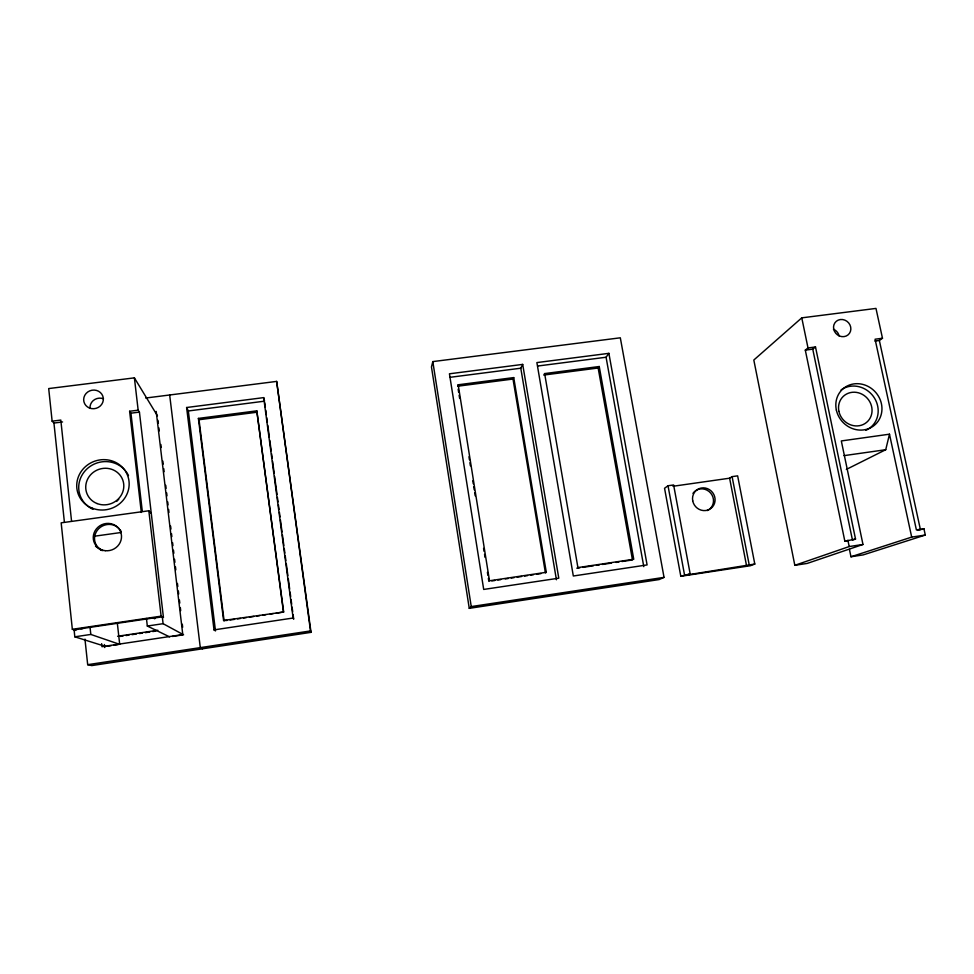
<?xml version="1.0" encoding="UTF-8"?>
<svg xmlns="http://www.w3.org/2000/svg" width="974" height="974" viewBox="0 0 974 974"><rect width="100%" height="100%" fill="white"/><g stroke="black" fill="none" stroke-linecap="round" stroke-linejoin="round"><path stroke-width="1.46" d="M846.345 469.419L885.731 449.72L889.481 434.185L841.317 440.942L862.976 544.466L807.202 563.422L794.821 565.31L753.815 360.027L801.772 317.853L875.979 308.417L882.481 338.246L879.352 340.462L874.944 341.046M432.809 361.598L431.47 366.979L469.261 608.348L659.167 579.554L664.037 577.375L620.316 337.808L432.809 361.598L471.246 606.583L469.261 608.348M458.182 384.779L457.695 386.215L513.006 379.044L513.724 377.583L458.182 384.779L489.496 580.772L546.304 572.298L513.724 377.583M556.422 579.749L520.786 368.209L522.697 364.398L449.44 373.797L483.701 589.44L558.784 578.179L522.697 364.398M544.636 373.578L543.784 375.051L598.158 368.014L599.241 366.516L544.636 373.578L577.911 567.586L576.888 568.256L579.895 567.805M643.79 566.637L606.072 357.239L608.884 353.343L536.881 362.584L573.321 575.999L647.089 564.932L608.884 353.343M848.658 540.692L844.86 541.264L805.303 350.129L808.006 347.949L815.506 346.975L855.525 539.024L852.469 540.12L812.754 349.155L815.506 346.975M546.304 572.298L545.428 572.943L513.006 379.044M754.801 564.043L687.888 574.794L690.152 573.844L673.618 484.967L668.018 485.758L664.548 488.278L680.802 576.279L750.382 565.736L754.801 564.043L737.635 475.848L732.095 476.639L729.611 478.197L672.985 486.269M680.802 576.279L690.152 573.844M844.86 541.264L855.525 539.024M794.821 565.31L849.194 546.548L862.976 544.466M921.635 529.491L923.924 528.736L925.3 535.043L863.195 554.9L850.959 556.763L849.425 549.373M850.959 556.763L911.688 537.1L925.3 535.043M923.924 528.736L916.376 529.868L875.078 339.22L882.481 338.246M917.484 530.331L920.479 529.88L879.352 340.462M87.684 664.682L310.511 630.933L311.023 632.345L91.775 665.583L87.684 664.682L84.957 639.102M471.246 606.583L664.037 577.375M117.598 636.266L157.837 630.263M283.665 612.013L256.807 410.845L198.392 418.406L223.582 620.45L283.665 612.013L276.226 613.133M577.911 567.586L633.745 559.259L599.241 366.516M120.106 636.424L123.077 635.985M126.048 635.547L129.006 635.097M131.977 634.658L136.433 633.989M139.392 633.55L142.362 633.112M145.333 632.662L149.777 632.004M152.748 631.554L155.706 631.115M223.582 620.45L227.088 620.462M230.071 620.012L234.539 619.354M237.51 618.904L240.493 618.466M243.463 618.015L246.446 617.577M249.429 617.126L253.885 616.457M256.868 616.018L259.851 615.568M262.822 615.13L265.805 614.679M270.261 614.022L273.244 613.571M491.833 580.942L494.816 580.504M497.787 580.054L500.77 579.615M505.226 578.946L508.209 578.507M511.192 578.057L514.162 577.619M517.145 577.168L521.601 576.498M524.584 576.06L527.555 575.61M530.538 575.171L533.509 574.721M536.491 574.283L540.96 573.613M582.902 567.355L593.422 565.784M596.429 565.334L599.424 564.883M602.431 564.445L611.453 563.094M615.958 562.424L618.965 561.974M621.96 561.523L632.479 559.953L598.158 368.014M186.606 407.509L188.335 410.967L264.551 401.166L263.674 397.623L186.606 407.509L214.012 629.886L293.137 618.015L293.698 619.184L293.101 614.667M106.982 646.273L111.219 645.628M114.043 645.214L118.28 644.569M172.398 636.46L183.562 634.78L163.096 623.689L147.317 626.039L146.441 618.478M151.274 513.42L148.827 510.778L61.167 522.843L72.344 629.289L161.124 616.165L163.449 617.504L139.428 412.099L138.162 410.176L134.388 377.863L48.7 388.565L52.133 421.182L53.947 423.057L64.406 522.259M80.866 628.717L155.049 617.735M82.985 628.571L74.097 629.886L74.815 636.813L105.557 646.48M74.815 636.813L90.813 634.439L119.692 644.362L117.379 623.494M843.995 455.637L885.731 449.72M93.93 536.284L120.739 532.547M805.303 350.129L812.754 349.155M449.781 377.34L520.786 368.209M537.782 366.017L606.072 357.239M198.392 418.406L199.025 419.733L257.185 412.197M145.723 398.025L276.653 381.406L311.023 632.345M52.133 421.182L60.802 420.062L71.565 521.297M141.315 512.434L129.615 411.259L138.162 410.176M53.947 423.057L62.567 421.949M129.615 411.259L130.942 413.183L139.428 412.099M72.344 629.289L75.826 630.47M147.317 626.039L169.61 636.874M202.555 648.794L200.291 647.625L169.671 394.981M154.744 618.782L153.539 618.137L162.293 616.834L163.096 623.689M95.513 546.231L101.527 550.468M214.012 629.886L215.485 630.921L188.335 410.967M134.388 377.863L157.459 415.813M889.481 434.185L911.688 537.1M801.772 317.853L808.006 347.949M847.867 540.18L849.194 546.548M732.095 476.639L749.213 564.896M729.611 478.197L746.583 565.906M668.018 485.758L684.491 574.697M458.17 389.21L458.644 392.218M459.131 395.225L459.606 398.22M468.957 456.782L469.444 459.777M469.918 462.784L470.393 465.791M472.792 480.803L473.279 483.798M473.754 486.805L474.228 489.812M474.715 492.807L475.19 495.815M483.579 548.362L484.066 551.369M484.541 554.364L485.028 557.372M487.414 572.383L487.901 575.391M488.376 578.386L488.863 581.393M276.653 381.406L310.511 630.933M264.745 402.664L265.354 407.181M265.756 410.188L266.352 414.693M266.754 417.7L267.363 422.217M267.765 425.224L269.372 437.253M269.774 440.26L271.186 450.779M271.588 453.787L272.184 458.304M272.586 461.311L274.193 473.34M274.595 476.347L277.018 494.39M277.42 497.397L278.016 501.902M278.418 504.909L279.027 509.414M279.428 512.421L280.025 516.938M280.427 519.946L282.034 531.974M282.436 534.982L283.848 545.501M284.25 548.508L284.858 553.025M285.26 556.032L285.857 560.537M286.259 563.544L287.866 575.573M288.267 578.58L289.68 589.112M290.082 592.119L290.678 596.624M291.08 599.631L291.689 604.148M292.09 607.155L292.699 611.66M263.674 397.623L293.137 618.015M256.807 410.845L283.397 611.526M199.025 419.733L224.117 620.901M157.995 420.342L158.36 423.361M158.896 427.89L159.249 430.91M160.88 444.509L161.234 447.529M162.853 461.116L163.218 464.135M163.754 468.664L164.119 471.684M165.738 485.283L166.104 488.303M166.639 492.832L167.004 495.851M167.723 501.89L168.076 504.909M168.624 509.439L168.977 512.458M170.596 526.057L170.961 529.077M171.497 533.606L171.862 536.625M172.581 542.664L172.946 545.683M173.482 550.213L173.847 553.232M174.565 559.271L174.918 562.29M175.466 566.819L175.819 569.851M177.438 583.438L177.804 586.458M178.339 590.987L178.705 594.006M179.423 600.045L179.788 603.064M180.324 607.593L180.689 610.613M182.308 624.212L182.662 627.232M156.193 411.418L182.783 634.573L101.953 646.687L101.625 643.668M148.827 510.778L161.124 616.165M130.942 413.183L142.314 511.447M104.388 644.532L104.717 647.54M90.01 626.939L90.813 634.439M833.44 329.261A8.79 8.096 42.9 0 1 839.113 335.957M841.073 389.917A23.887 22.061 47.2 0 1 874.53 398.171A23.887 22.061 47.2 0 1 865.813 430.35M692.964 493.343A11.578 11.006 49.8 0 1 710.764 493.185A11.578 11.006 49.8 0 1 707.197 510.607M102.891 550.687A14.184 13.502 -24.7 0 1 97.254 530.367A14.184 13.502 -24.7 0 1 119.181 528.687M119.948 529.588A14.184 13.502 -24.7 0 1 121.214 531.573M116.685 501.427A17.106 16.327 -21.8 0 1 118.743 499.297M90.046 408.447A9.63 9.083 -14.4 0 1 103.5 398.816M92.968 509.292A26.188 24.861 -20.3 0 1 88.378 506.59M87.343 505.774A26.188 24.861 -20.3 0 1 86.796 469.078A26.188 24.861 -20.3 0 1 124.928 470.162M125.756 471.173A26.188 24.861 -20.3 0 1 128.483 475.592M833.72 329.175A8.997 8.267 42.8 0 0 848.013 334.922A8.997 8.267 42.8 0 0 844.848 320.129A8.997 8.267 42.8 0 0 833.72 329.175M836.362 410.066A24.058 22.195 47.2 0 0 874.457 425.224A24.058 22.195 47.2 0 0 865.849 385.387A24.058 22.195 47.2 0 0 836.362 410.066M838.906 411.357A17.471 16.144 47.2 0 0 866.58 422.399A17.471 16.144 47.2 0 0 860.371 393.447A17.471 16.144 47.2 0 0 838.906 411.357M692.721 500.843A11.627 11.055 49.7 0 0 711.215 508.184A11.627 11.055 49.7 0 0 707.477 488.656A11.627 11.055 49.7 0 0 692.721 500.843M105.216 550.687A14.257 13.575 -24.7 0 0 120.569 531.67A14.257 13.575 -24.7 0 0 96.365 528.906A14.257 13.575 -24.7 0 0 105.216 550.687M89.511 408.033A9.874 9.302 -14.1 0 0 103.293 398.147A9.874 9.302 -14.1 0 0 87.709 392.011A9.874 9.302 -14.1 0 0 89.511 408.033M92.372 508.233A26.383 25.044 -20.2 0 0 129.006 481.241A26.383 25.044 -20.2 0 0 87.429 465.024A26.383 25.044 -20.2 0 0 92.372 508.233M97.083 503.558A19.163 18.189 -20.3 0 0 123.698 483.968A19.163 18.189 -20.3 0 0 93.516 472.171A19.163 18.189 -20.3 0 0 97.083 503.558"/></g></svg>
